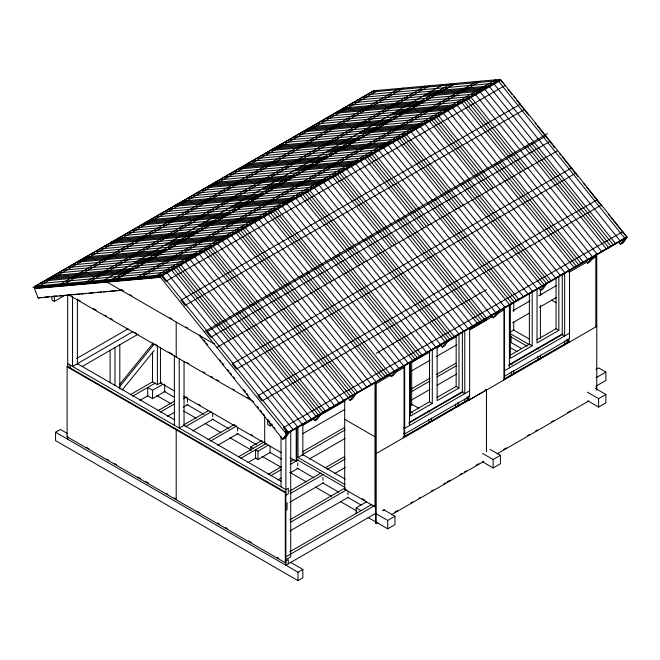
<?xml version="1.0" encoding="UTF-8"?>
<svg xmlns="http://www.w3.org/2000/svg" width="660" height="660" viewBox="0 0 660 660"><rect width="100%" height="100%" fill="white"/><g stroke="black" fill="none" stroke-linecap="round" stroke-linejoin="round"><path stroke-width="0.99" d="M199.864 335.008L199.279 335.346L282.777 439.213L286.415 434.041L626.975 237.418L623.337 242.599L620.334 244.332L618.445 241.981M283.363 438.883L287.603 432.844L627 236.899L500.428 79.381L373.849 90.742L34.452 286.688L35.062 288.255L161.032 277.002M289.418 432.308L285.788 437.481L282.777 439.213M312.988 418.333L314.878 420.684L318.516 415.511M320.933 414.109L317.303 419.281L314.878 420.684M348.125 398.038L350.023 400.397L353.661 395.224M356.078 393.822L352.448 398.995L350.023 400.397M389.35 374.245L391.24 376.596L394.878 371.423M397.303 370.021L393.665 375.193L391.24 376.596M440.426 344.759L442.315 347.111L445.954 341.938M448.379 340.535L444.741 345.708L442.315 347.111M491.172 315.455L493.061 317.815L496.699 312.642M499.117 311.239L495.487 316.412L493.061 317.815M538.684 288.024L540.573 290.375L544.211 285.202M546.637 283.808L542.998 288.981L540.573 290.375M585.717 260.873L587.606 263.224L591.244 258.052M593.67 256.649L590.032 261.83L587.606 263.224M620.334 244.332L623.972 239.159M622.76 242.929L627 236.899L286.151 433.628M119.592 384.557L152.905 343.472M119.526 386.842L154.118 344.173M122.083 390.118L154.118 350.608M373.849 90.684L33 287.471L159.571 276.169L500.428 79.381M118.123 290.532L122.191 290.169L38.115 297.957L34.477 288.585L35.062 288.255M378.048 90.371L38.651 286.316L34.452 286.688M39.262 287.875L41.935 286.333M60.671 285.962L60.068 284.402L399.465 88.456M38.115 297.957L41.753 297.355M60.068 284.402L64.267 284.031L403.664 88.077M67.543 284.048L64.87 285.59L64.267 284.031M86.287 283.676L85.684 282.117L425.081 86.163M51.934 296.257L51.934 299.995L54.359 301.389L65.051 295.218M429.281 85.792L89.884 281.738L85.684 282.117M90.486 283.305L94.05 281.242M102.284 281.284L443.132 84.496M107.646 281.771L107.069 282.101L213.823 343.745L214.409 343.406M111.903 281.391L111.293 279.823L450.689 83.878M111.293 279.823L115.492 279.452L454.888 83.506M112.579 281.49L455.73 83.374M118.775 279.469L116.102 281.012L115.492 279.452M137.511 279.097L136.909 277.538L476.305 81.593M136.909 277.538L141.108 277.167L480.505 81.213M145.274 276.672L141.71 278.726L141.108 277.167M495.619 79.868L156.222 275.814L160.421 275.435L499.818 79.489M501.031 80.19L161.634 276.136L165.833 281.358L505.23 85.412M76.576 358.545L128.089 328.812M520.344 104.214L180.947 300.168L185.146 305.39L524.543 109.444M132.85 331.658L72.542 366.473L72.542 296.488M82.096 366.564L138.196 334.166M204.27 331.765L547.42 133.65M545.96 136.084L206.563 332.029L210.763 337.252L550.159 141.306M176.789 356.68L176.203 357.01L176.203 322.237M290.367 562.221L302.849 569.423L302.849 577.822L297.998 580.618L55.572 440.657L55.572 432.259L60.423 429.462L67.551 433.579M553.806 147.46L554.392 147.122M130.127 394.812L152.427 381.942M132.553 396.214L155.331 383.064M216.868 347.44L557.716 150.653M67.691 294.723L67.691 366.473L67.114 366.811L285.293 492.781L285.879 492.442L67.114 366.143L67.114 436.796L67.691 436.458L67.114 436.12M152.542 352.11L152.542 381.876L157.393 384.673L161.436 382.338M165.025 391.462L152.542 398.665L147.691 395.868L147.691 387.469L152.542 390.266L162.938 384.268M139.862 400.389L147.832 395.786M571.577 167.945L232.18 363.891L236.379 369.121L575.776 173.167M157.765 410.767L174.718 400.983M160.19 412.17L174.463 403.928M183.381 398.78L186.062 397.237M167.5 416.344L174.587 412.252M183.447 407.137L187.869 404.58M183.876 424.809L208.849 410.388M176.789 429.462L176.203 429.792L176.203 499.777L176.789 499.438M185.402 426.723L211.274 411.79M192.712 430.906L213.089 419.141M597.184 199.807L257.788 395.761L261.987 400.983L601.384 205.029M207.95 439.741L233.813 424.809M210.375 441.144L236.239 426.203M376.159 353.372L486.461 289.69M217.684 445.318L238.054 433.554M267.696 419.892L267.696 424.561L270.122 425.956L271.903 424.933M622.801 231.668L283.404 427.622L287.603 432.844M250.726 450.689L250.726 446.952L261.979 440.459M238.466 456.835L264.404 441.853M265.271 442.753L264.693 443.091L264.693 416.336M240.892 458.23L266.574 443.404M270.476 452.347L258.002 459.55L255.577 458.156L255.577 449.757L258.002 451.151L268.389 445.154M302.89 425.238L314.498 418.539M318.07 416.476L344.85 401.016M411.79 362.365L429.643 352.052M436.788 347.935L441.251 345.353M447.496 341.748L456.423 336.592M473.665 326.642L475.406 325.636M473.665 326.791L475.406 325.784M390.967 375.053L376.159 383.608L375.573 383.27M395.323 372.537L404.036 367.513L403.458 367.174M469.879 329.497L486.461 319.918M469.879 329.645L492.574 316.544M496.939 314.028L503.918 309.994M568.887 272.489L587.342 261.83M590.865 259.801L596.137 256.757L595.551 256.418M247.921 462.569L255.915 457.957M512.795 310.786L530.062 300.82M538.659 295.853L556.487 285.557M302.56 433.826L344.454 409.637M411.296 371.044L430.015 360.236M436.252 356.639L456.753 344.8M512.589 322.781L529.534 312.997M539.336 307.337L556.281 297.553M302.478 451.786L344.429 427.573M411.37 388.921L430.122 378.097M436.367 374.484L456.002 363.149M509.718 332.417L513.76 330.082L513.76 321.882M268.075 474.449L281.449 466.727M290.367 461.579L293.939 459.517M302.222 454.732L345.064 429.998M411.122 391.867L429.866 381.043M437.002 376.918L456.646 365.582M270.493 475.852L281.201 469.672M290.12 464.524L298.147 459.888M290.078 457.751L296.208 461.29L296.786 460.952L296.786 426.987M309.358 459.013L345.064 438.397M411.122 400.265L429.866 389.441M437.002 385.316L456.646 373.981M277.802 480.026L281.35 477.98M290.202 472.873L298.18 468.27M410.083 406.461L411.7 405.529L411.7 361.391M410.289 412.888L429.495 401.8L432.3 403.425L432.3 349.478M436.961 397.493L456.159 386.405L458.972 388.03L458.972 334.075M510.172 355.22L529.369 344.14L532.183 345.757L532.183 291.811M536.836 339.826L556.042 328.738L558.847 330.363L558.847 276.416M432.3 403.425L410.487 416.023L410.487 362.076M458.972 388.03L437.151 400.628L437.151 346.673M532.183 345.757L510.361 358.355L510.361 304.409M558.847 330.363L537.034 342.961L537.034 289.014M375.573 436.458L374.995 436.796L344.693 419.298M325.009 467.89L344.644 456.555M289.715 491.065L320.933 473.047M327.434 469.293L345.287 458.989M409.167 422.383L462.94 391.339M509.041 364.716L562.815 333.671M408.878 423.109L462.363 392.23L464.788 393.632L464.788 330.611M508.753 365.442L562.246 334.562L564.671 335.965L564.671 272.951M285.879 495.239L288.304 493.845L288.304 488.243L285.879 489.646L67.691 363.676M290.359 493.498L323.359 474.441M469.639 390.827L404.671 428.34L403.458 427.639M504.545 370.673L569.514 333.168M334.57 473.566L345.287 467.379M504.545 376.274L569.514 338.762L569.514 270.146M285.879 503.638L287.092 502.936L287.092 509.396L285.879 510.097M289.732 502.26L323.392 482.823M403.153 437.332L468.98 399.325M596.764 325.553L596.186 325.883L596.186 255.907L596.764 255.568L596.764 390.184M503.671 379.45L568.606 341.954M404.077 437.077L469.087 399.548M504.702 378.98L568.821 341.962M486.461 451.803L486.461 389.903L376.159 453.585L375.573 453.255M468.427 396.709L468.427 399.795L469.004 400.133L596.764 326.37L596.186 326.04M289.715 519.898L345.015 487.971M344.693 400.768L344.693 489.283L345.271 488.944M290.351 522.332L346.541 489.893M289.897 530.995L348.356 497.244M356.185 513.439L356.185 507.837L366.572 501.839M596.013 369.377L598.612 367.876L605.88 372.075L605.88 380.474L596.079 386.133M289.699 551.826L371.753 504.446M285.879 556.826L374.179 505.849M596.079 377.734L605.88 372.075M344.693 489.283L374.995 506.773L375.573 506.443M285.879 559.622L290.73 556.826L290.73 431.269M285.879 561.025L288.304 559.622L288.304 563.821M67.114 436.796L285.293 562.757L285.879 562.427M375.994 513.199L285.879 565.224L285.879 436.128M382.528 510.823L384.301 509.8M394.771 512.152L397.452 510.609M410.842 502.879L412.624 501.847M418.869 498.242L420.659 497.211M431.368 491.023L433.15 489.992M443.866 483.813L445.648 482.782M447.43 481.751L450.302 480.092M459.929 474.532L461.711 473.501M464.533 471.875L466.306 470.852M475.992 465.259L478.673 463.716M503.671 449.435L506.344 447.892M527.687 435.567L529.468 434.536M535.697 430.947L537.471 429.916M551.711 421.699L553.484 420.667M567.715 412.45L570.389 410.916M375.573 381.909L375.573 523.231L376.159 523.57L377.941 522.547M391.281 514.841L483.796 461.431M497.137 453.874L588.761 400.975M55.572 432.259L297.998 572.22L302.849 569.423M375.218 513.232L387.7 520.435L394.969 516.236L394.969 524.634L387.7 528.833L368.09 517.514M482.765 453.552L493.152 459.55L500.428 455.351L500.428 463.749L493.152 467.948L482.46 461.777M587.351 392.172L598.612 398.665L605.88 394.465L605.88 402.864L598.612 407.063L587.911 400.892M371.547 92.012L498.118 80.71L624.698 238.169M366.943 94.677L493.515 83.366L620.095 240.826M362.34 97.334L488.911 86.031L615.483 243.49M429.313 92.474L486.61 87.359M357.728 99.99L484.308 88.688L610.88 246.147M424.71 95.131L481.998 90.016M353.125 102.655L479.696 91.344L606.276 248.803M348.521 105.311L475.093 94.009L601.664 251.468M343.909 107.968L470.489 96.665L597.061 254.125M341.608 109.304L423.489 101.986M339.306 110.632L465.877 99.322L592.457 256.781M337.004 111.961L418.885 104.643M334.702 113.289L461.274 101.986L587.845 259.446M330.091 115.945L456.67 104.643L583.242 262.102M397.072 111.086L454.369 105.971M325.487 118.61L452.059 107.299L578.639 264.759M392.469 113.751L449.757 108.628M320.884 121.267L447.455 109.964L574.027 267.424M316.272 123.923L442.852 112.621L569.423 270.08M311.668 126.588L438.24 115.277L564.82 272.737M309.367 127.916L391.248 120.599M307.065 129.244L433.636 117.942L560.208 275.401M304.763 130.573L386.636 123.263M302.453 131.901L429.033 120.599L555.605 278.058M297.85 134.566L424.421 123.255L551.001 280.714M364.832 129.707L422.12 124.591M293.246 137.222L419.818 125.92L546.389 283.379M360.228 132.363L417.516 127.248M288.635 139.879L415.214 128.576L541.786 286.036M284.031 142.543L410.611 131.233L537.182 288.692M279.427 145.2L405.999 133.898L532.579 291.357M277.126 146.528L358.999 139.219M274.824 147.865L401.395 136.554L527.967 294.013M272.514 149.193L354.395 141.875M270.212 150.521L396.792 139.21L523.363 296.678M265.609 153.178L392.18 141.875L518.76 299.335M332.59 148.319L389.878 143.203M261.005 155.843L387.577 144.532L514.148 301.991M327.979 150.983L385.275 145.86M256.393 158.499L382.973 147.188L509.545 304.656M251.79 161.155L378.361 149.853L504.941 307.312M247.186 163.82L373.758 152.51L500.329 309.969M244.876 165.148L326.758 157.831M242.575 166.477L369.154 155.166L495.726 312.634M240.273 167.805L322.154 160.495M237.971 169.133L364.543 157.831L491.122 315.29M233.368 171.798L359.939 160.487L486.511 317.947M300.341 166.939L357.637 161.815M228.756 174.454L355.336 163.144L481.907 320.611M295.738 169.595L353.034 164.48M224.152 177.111L350.724 165.808L477.304 323.268M219.549 179.776L346.12 168.465L472.692 325.924M214.937 182.432L341.517 171.121L468.088 328.589M212.636 183.761L294.517 176.451M210.334 185.089L336.905 173.786L463.485 331.246M208.032 186.417L289.913 179.107M205.73 187.754L332.302 176.443L458.882 333.902M201.118 190.41L327.698 179.107L454.27 336.567M268.1 185.551L325.397 180.436M196.515 193.066L323.095 181.764L449.666 339.224M263.497 188.207L320.785 183.092M191.911 195.731L318.483 184.42L445.063 341.88M187.308 198.388L313.879 187.085L440.451 344.545M182.696 201.044L309.276 189.742L435.847 347.201M180.394 202.373L262.276 195.063M178.093 203.709L304.664 192.398L431.244 349.858M175.791 205.037L257.672 197.719M173.489 206.365L300.061 195.063L426.632 352.522M168.877 209.022L295.457 197.719L422.029 355.179M235.859 204.163L293.147 199.048M164.274 211.687L290.846 200.376L417.425 357.835M231.256 206.827L288.544 201.704M159.67 214.343L286.242 203.041L412.813 360.5M155.059 217L281.638 205.697L408.21 363.157M150.455 219.664L277.027 208.354L403.606 365.813M148.154 220.993L230.035 213.675M145.852 222.321L272.423 211.018L398.995 368.478M143.55 223.649L225.423 216.34M141.24 224.977L267.82 213.675L394.391 371.135M136.636 227.642L263.208 216.332L389.788 373.791M203.618 222.783L260.906 217.66M132.033 230.299L258.604 218.996L385.176 376.456M199.015 225.439L256.303 220.325M127.421 232.955L254.001 221.653L380.572 379.112M122.818 235.62L249.389 224.309L375.969 381.769M118.214 238.276L244.786 226.974L371.365 384.433M115.912 239.605L197.785 232.295M113.611 240.933L240.182 229.63L366.754 387.09M111.301 242.269L193.182 234.952M108.999 243.598L235.579 232.287L362.15 389.746M104.395 246.254L230.967 234.952L357.547 392.411M171.377 241.395L228.665 236.28M99.792 248.911L226.363 237.608L352.935 395.068M166.765 244.051L224.062 238.936M95.18 251.575L221.76 240.265L348.332 397.724M90.577 254.232L217.148 242.929L343.728 400.389M85.973 256.888L212.545 245.586L339.116 403.046M83.663 258.225L165.544 250.907M81.361 259.553L207.941 248.242L334.513 405.702M79.06 260.882L160.941 253.564M76.758 262.21L203.329 250.907L329.909 408.367M72.154 264.866L198.726 253.564L325.298 411.023M139.128 260.015L196.424 254.892M67.543 267.531L194.123 256.22L320.694 413.68M134.524 262.672L191.821 257.557M62.939 270.188L189.511 258.885L316.09 416.344M58.336 272.852L184.907 261.541L311.479 419.001M53.724 275.509L180.304 264.198L306.875 421.657M51.422 276.837L133.304 269.519M49.12 278.165L175.692 266.863L302.272 424.322M46.819 279.493L128.7 272.184M44.517 280.83L171.088 269.519L297.66 426.979M39.905 283.486L166.485 272.176L293.057 429.643M35.302 286.143L161.881 274.84L288.453 432.3M40.557 286.58L45.688 286.118M47.734 285.937L52.866 285.483M54.912 285.293L61.066 284.749M65.167 284.377L68.236 284.105M70.29 283.924L75.413 283.462M77.468 283.28L82.591 282.826M91.814 282.001L97.969 281.449M100.015 281.267L105.146 280.805M107.192 280.624L112.324 280.17M122.199 279.287L126.868 278.866L125.656 279.568L117.257 280.318M128.898 278.685L133.98 278.231M136.018 278.05L138.047 277.868M144.144 277.324L149.226 276.87M151.255 276.688L156.338 276.235M34.477 288.585L160.446 277.34M44.806 297.082L48.881 296.711M52.949 296.348L57.024 295.985M59.491 295.771L64.614 295.309M66.668 295.127L71.8 294.665M73.846 294.484L79.431 293.989M81.031 293.84L86.559 293.353M89.232 293.114L93.687 292.71M96.409 292.471L101.541 292.009M103.595 291.827L108.958 291.349M110.773 291.184L116.086 290.713M540.144 293.527L541.918 294.558M551.711 300.209L556.157 302.775M595.551 326.403L596.137 326.733L596.137 254.735M513.175 329.752L529.213 339.009M537.19 348.092L538.808 349.024M509.776 333.382L529.691 344.883M509.776 336.188L527.092 346.178M596.137 386.768L596.764 387.131M595.188 388.295L605.88 394.465M510.873 342.416L521.582 348.596M509.974 347.498L517.118 351.623M510.526 363.487L512.143 364.419M485.884 389.573L486.461 389.903M485.884 389.722L486.461 390.06M428.101 411.081L429.718 412.013M411.79 404.184L418.935 408.301M490.034 449.353L500.428 455.351M409.876 411.469L412.558 413.02M403.458 433.24L404.671 433.942L469.639 396.429L469.639 327.814M403.458 437.159L404.036 437.489L404.036 365.475M121.886 289.988L123.659 291.01M129.888 294.608L131.67 295.639M169.925 317.724L171.707 318.755M185.938 326.972L187.72 327.995M78.383 299.863L80.165 300.894M93.522 308.608L96.195 310.142M104.783 315.109L106.565 316.132M110.443 318.376L112.225 319.399M134.483 332.252L136.265 333.284M154.968 344.083L156.75 345.106M168.787 352.06L172.78 354.362M187.027 362.587L188.81 363.619M203.057 371.844L204.839 372.875M211.076 376.472L212.85 377.503M216.785 379.772L218.567 380.795M232.79 389.012L234.564 390.035M246.691 397.039L249.364 398.582M69.539 295.433L253.539 401.659M345.163 479.086L302.849 454.649L297.998 457.454L297.998 426.682M296.381 456.522L344.891 484.522M296.777 459.55L344.974 487.369M383.716 509.743L394.969 516.236M185.98 396.974L187.762 398.005M198.445 404.176L200.227 405.207M234.085 424.751L236.758 426.294M251.014 434.528L252.797 435.559M362.208 498.721L364.881 500.263M174.702 391.141L160.446 382.907L160.446 347.284M183.612 396.28L281.325 452.694M163.985 391.281L174.685 397.452M186.978 404.555L203.94 414.34M211.975 418.984L229.053 428.843M236.965 433.414L256.6 444.749M281.721 459.253L270.047 452.512L270.122 445.838M296.901 468.014L313.855 477.807M322.633 482.872L338.852 492.236M347.589 497.277L361.16 505.114M250.726 446.952L253.151 448.355M356.185 507.837L361.028 510.642M156.857 395.563L171.121 403.796M183.595 410.998L196.078 418.201M204.988 423.349L221.026 432.605M229.944 437.753L251.336 450.103M262.028 456.283L281.638 467.602M289.658 472.23L306.595 482.006M315.505 487.154L331.551 496.419M340.461 501.559L356.499 510.823M77.393 363.676L174.785 419.909M281.449 481.486L184.057 425.263L179.215 428.06L179.215 359.106M86.32 447.208L88.984 448.751M106.722 458.989L108.496 460.012M114.7 463.601L116.474 464.623M137.758 476.908L140.423 478.451M145.744 481.519L148.401 483.054M166.147 493.3L167.92 494.323M174.124 497.904L175.898 498.927M197.183 511.219L199.848 512.754M217.585 523L219.359 524.023M225.572 527.604L227.345 528.627M248.63 540.919L251.287 542.454M277.01 557.304L278.784 558.327M501.006 80.718L503.58 83.919M508.084 89.512L509.371 91.113M510.659 92.713L511.937 94.314M513.868 96.715L515.155 98.315M516.442 99.916L528.66 115.12M535.095 123.123L536.382 124.724M537.669 126.316L553.748 146.322M559.523 153.516L560.81 155.117M562.097 156.709L578.152 176.69M583.935 183.884L585.222 185.476M586.509 187.077L601.92 206.258M608.347 214.244L609.634 215.845M610.913 217.445L626.332 236.626M531.3 142.956L613.181 244.819M526.696 145.621L608.578 247.475M468.179 97.993L525.476 169.265M463.576 100.65L520.872 171.922M499.059 161.576L580.94 263.431M494.455 164.233L576.337 266.096M435.938 116.614L493.234 187.886M431.335 119.27L488.623 190.542M466.818 180.188L548.699 282.051M462.214 182.845L544.087 284.707M403.697 135.226L460.985 206.498M399.094 137.882L456.382 209.154M434.577 198.8L516.45 300.663M429.965 201.465L511.846 303.32M371.456 153.838L428.744 225.109M366.853 156.502L424.141 227.774M402.328 217.421L484.209 319.275M397.724 220.077L479.606 321.94M339.215 172.458L396.503 243.73M334.603 175.114L391.9 246.386M370.087 236.032L451.968 337.895M365.483 238.697L447.364 340.552M306.966 191.07L364.262 262.342M302.363 193.726L359.659 264.998M337.846 254.653L419.727 356.507M333.242 257.309L415.123 359.172M274.725 209.682L332.021 280.954M270.122 212.347L327.409 283.618M305.605 273.265L387.486 375.127M301.001 275.921L382.874 377.784M242.484 228.302L299.772 299.574M237.88 230.959L295.168 302.23M273.364 291.877L355.237 393.739M268.752 294.541L350.633 396.396M210.243 246.914L267.531 318.186M205.631 249.579L262.927 320.851M241.114 310.497L322.996 412.351M236.511 313.153L318.392 415.016M178.002 265.534L235.29 336.806M173.39 268.191L230.686 339.463M285.062 431.293L287.001 433.711M159.571 276.169L286.415 434.041M200.607 335.94L201.902 337.54M203.833 339.95L205.128 341.558M206.415 343.159L207.71 344.767M219.772 359.774L221.059 361.375M222.346 362.975L223.624 364.576M227.7 369.641L228.995 371.25M230.282 372.85L231.577 374.459M233.508 376.86L234.795 378.469M243.54 389.342L245.462 391.735M246.749 393.335L248.036 394.936M257.375 406.552L258.662 408.161M260.601 410.57L261.888 412.17M263.183 413.779L264.47 415.379M267.943 419.702L269.874 422.103M271.161 423.695L272.44 425.296M273.9 427.119L275.162 428.686M598.612 398.665L598.612 407.063M568.887 339.38L568.887 342.466L568.301 342.136L568.301 339.042M567.097 339.133L567.097 343.464M564.671 340.758L564.671 344.858M562.246 274.23L562.246 335.008M556.042 277.843L556.042 328.738M540.424 289.072L540.424 295.226M540.424 305.481L540.424 338.299M540.424 355.055L540.424 359.139M537.999 356.458L537.999 360.533M529.369 293.238L529.369 344.14M513.76 302.396L513.76 311.619M513.76 370.458L513.76 374.534M511.335 371.852L511.335 374.913M511.096 336.014L511.096 342.54M509.396 304.862L509.396 367.876M504.545 307.659L504.545 379.36M503.918 308.104L503.918 379.978M493.152 459.55L493.152 467.948M486.461 317.905L486.461 320.075M469.004 396.016L469.004 400.133M467.214 396.8L467.214 400.917M464.788 399.226L464.788 402.32M462.363 331.897L462.363 392.675M457.999 402.649L457.999 406.725M456.159 335.511L456.159 386.405M455.573 404.044L455.573 407.104M431.335 418.044L431.335 421.105M429.495 350.905L429.495 401.8M428.909 419.438L428.909 422.499M409.513 362.522L409.513 425.543M404.671 365.326L404.671 437.233M387.7 520.435L387.7 528.833M376.159 381.587L376.159 523.57M374.995 382.247L374.995 506.773M347.935 491.882L347.935 494.686M322.971 477.469L322.971 480.265M302.849 423.67L302.849 455.408M297.998 572.22L297.998 580.618M297.759 462.907L297.759 465.712M296.208 428.356L296.208 461.29M285.293 492.781L285.293 562.757M281.028 436.417L281.028 486.841M270.122 423.159L270.122 425.956M258.002 451.151L258.002 459.55M237.633 428.2L237.633 430.996M212.668 413.787L212.668 416.584M187.456 399.226L187.456 402.031M184.057 361.424L184.057 426.005M174.364 355.278L174.364 425.263M164.662 384.112L164.662 391.669M157.393 345.667L157.393 384.673M152.542 342.87L152.542 344.924M152.542 390.266L152.542 398.665M119.815 344.784L119.815 389.037M114.972 347.581L114.972 385.663M110.121 350.155L110.121 382.858M77.393 298.815L77.393 364.427M70.117 365.079L70.117 367.876M67.691 436.738L67.691 439.255M54.359 295.796L54.359 301.389"/></g></svg>
